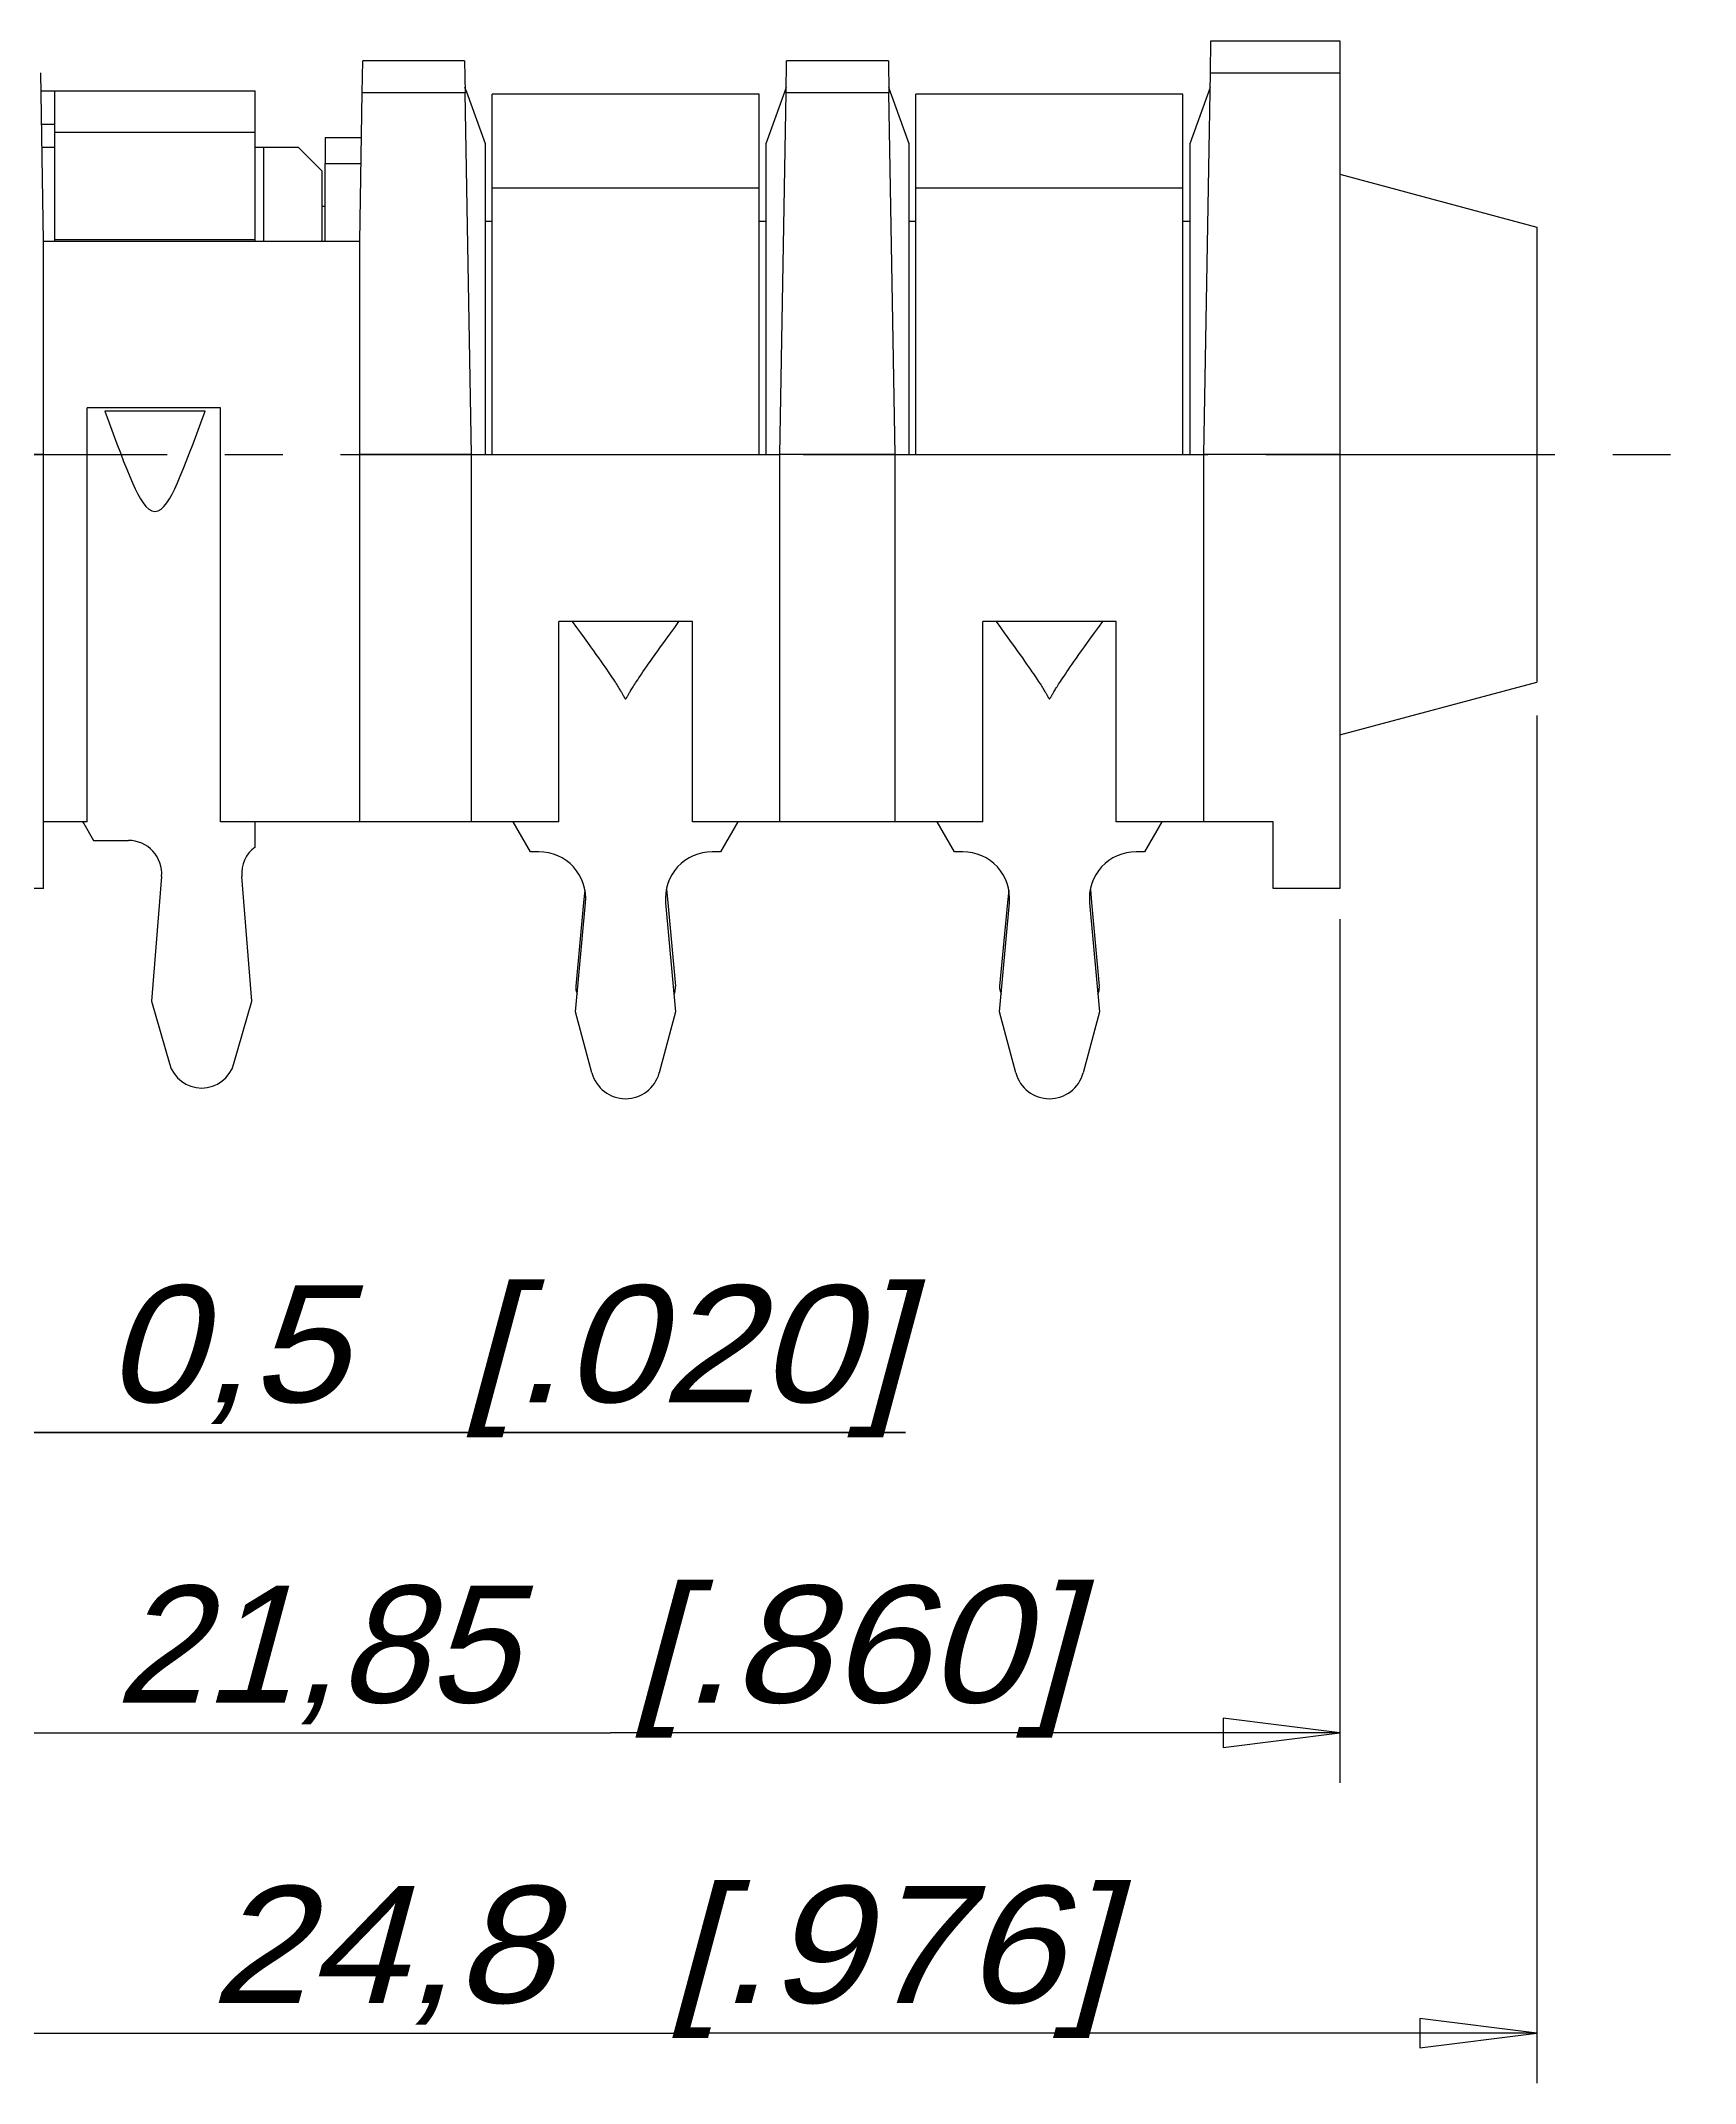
# Model space of a CAD drawing. Extents: x 0 to 420, y 0 to 297.
# Drawn here: x 232.7 to 282.3, y 175.1 to 236.3 of the extents above; entities that cross this region are included whole.
import ezdxf
from ezdxf.enums import TextEntityAlignment as Align

# ---------------------------------------------------------------- set-up
doc = ezdxf.new("R2010")
doc.units = 0
doc.header["$LTSCALE"] = 23.1
doc.linetypes.add('CENTER', pattern=[0.6, 0.375, -0.075, 0.075, -0.075])
doc.layers.get('0').update_dxf_attribs({"linetype": 'CONTINUOUS'})
doc.layers.add('DEFAULT_1', color=7, linetype='CENTER')
doc.layers.add('ZEICHNUNGSBEMAßUNGEN', color=7, linetype='CONTINUOUS')
doc.styles.get("Standard").update_dxf_attribs({"font": 'txt', "width": 0.8})
doc.dimstyles.get("Standard").update_dxf_attribs({"dimtxt": 0.18, "dimasz": 0.18, "dimexe": 0.18, "dimexo": 0.0625, "dimgap": 0.09, "dimtad": 0, "dimtih": 1, "dimtoh": 1, "dimdec": 4, "dimzin": 0, "dimtxsty": 'STANDARD', "dimcen": 0.09, "dimazin": 3, "dimtfac": 1, "dimtdec": 4, "dimtofl": 0, "dimtmove": 0, "dimatfit": 3, "dimtolj": 1, "dimtzin": 0})

# ---------------------------------------------------------------- blocks, each defined once
blk = doc.blocks.new('*D2')
at = {"layer": 'ZEICHNUNGSBEMAßUNGEN', "color": 2, "linetype": 'CONTINUOUS'}
for p, q in [((227.943, 213.288), (227.943, 184.051)), ((271.643, 209.936), (271.643, 184.051)), ((227.943, 185.551), (249.793, 185.551)), ((271.643, 185.551), (249.793, 185.551))]:
    blk.add_line(p, q, dxfattribs=at)
for points in [[(231.443, 185.989), (227.943, 185.551), (231.443, 185.114), (231.443, 185.989)], [(268.143, 185.114), (271.643, 185.551), (268.143, 185.989), (268.143, 185.114)]]:
    blk.add_lwpolyline(points, dxfattribs=at)
at = {"layer": 'ZEICHNUNGSBEMAßUNGEN', "color": 2, "linetype": 'CONTINUOUS', "oblique": 15}
for s, p, p2 in [('21,85', (234.933, 186.457), (246.933, 186.457)), ('[', (250.433, 186.457), (251.933, 186.457)), ('.860', (251.933, 186.457), (262.183, 186.457)), (']', (262.183, 186.457), (263.683, 186.457))]:
    blk.add_text(s, height=3.5, dxfattribs=at).set_placement(p, p2, align=Align.FIT)
blk = doc.blocks.new('*D3')
at = {"layer": 'ZEICHNUNGSBEMAßUNGEN', "color": 2, "linetype": 'CONTINUOUS'}
for p, q in [((277.543, 216.037), (277.543, 175.051)), ((227.943, 213.701), (227.943, 175.051)), ((227.943, 176.551), (252.743, 176.551)), ((277.543, 176.551), (252.743, 176.551))]:
    blk.add_line(p, q, dxfattribs=at)
for points in [[(231.443, 176.989), (227.943, 176.551), (231.443, 176.114), (231.443, 176.989)], [(274.043, 176.114), (277.543, 176.551), (274.043, 176.989), (274.043, 176.114)]]:
    blk.add_lwpolyline(points, dxfattribs=at)
at = {"layer": 'ZEICHNUNGSBEMAßUNGEN', "color": 2, "linetype": 'CONTINUOUS', "oblique": 15}
for s, p, p2 in [('24,8', (237.788, 177.457), (248.038, 177.457)), ('[', (251.538, 177.457), (253.038, 177.457)), ('.976', (253.038, 177.457), (263.288, 177.457)), (']', (263.288, 177.457), (264.788, 177.457))]:
    blk.add_text(s, height=3.5, dxfattribs=at).set_placement(p, p2, align=Align.FIT)
blk = doc.blocks.new('*D8')
at = {"layer": 'ZEICHNUNGSBEMAßUNGEN', "color": 2, "linetype": 'CONTINUOUS'}
for p, q in [((227.943, 220.907), (227.943, 193.051)), ((228.943, 210.175), (228.943, 193.051)), ((227.943, 194.551), (221.943, 194.551)), ((221.943, 194.551), (228.443, 194.551)), ((258.627, 194.551), (228.443, 194.551)), ((228.943, 194.551), (258.627, 194.551))]:
    blk.add_line(p, q, dxfattribs=at)
for points in [[(224.443, 194.114), (227.943, 194.551), (224.443, 194.989), (224.443, 194.114)], [(232.443, 194.989), (228.943, 194.551), (232.443, 194.114), (232.443, 194.989)]]:
    blk.add_lwpolyline(points, dxfattribs=at)
at = {"layer": 'ZEICHNUNGSBEMAßUNGEN', "color": 2, "linetype": 'CONTINUOUS', "oblique": 15}
for s, p, p2 in [('0,5', (234.627, 195.457), (241.877, 195.457)), ('[', (245.377, 195.457), (246.877, 195.457)), ('.020', (246.877, 195.457), (257.127, 195.457)), (']', (257.127, 195.457), (258.627, 195.457))]:
    blk.add_text(s, height=3.5, dxfattribs=at).set_placement(p, p2, align=Align.FIT)

msp = doc.modelspace()

# ---------------------------------------------------------------- linework, layer by layer
at = {"color": 7, "linetype": 'CONTINUOUS'}
for p, q in [((267.76236, 235.29137), (267.77912, 236.25108)), ((267.77912, 236.25108), (271.64267, 236.25108)), ((267.77912, 236.25108), (271.64267, 236.25108)), ((271.64267, 236.25108), (271.64267, 235.29137)), ((242.35545, 234.69137), (242.3722, 235.65108)), ((245.4167, 235.65108), (242.3722, 235.65108)), ((245.4167, 235.65108), (245.43345, 234.69137)), ((255.05189, 234.69137), (255.06864, 235.65108)), ((258.1167, 235.65108), (255.06864, 235.65108)), ((258.1167, 235.65108), (258.13345, 234.69137)), ((232.8074, 230.25108), (232.71942, 235.29137)), ((267.56267, 223.85108), (267.76236, 235.29137)), ((271.64267, 235.29137), (271.64267, 223.85108)), ((242.27794, 230.25108), (242.35545, 234.69137)), ((245.48232, 234.70915), (245.43067, 234.85108)), ((245.62267, 223.85108), (245.43345, 234.69137)), ((246.04267, 233.16961), (245.48232, 234.70915)), ((254.24267, 234.65108), (246.24267, 234.65108)), ((246.24267, 233.73097), (246.24267, 234.65102)), ((254.24267, 233.73097), (254.24267, 234.65102)), ((255.00302, 234.70915), (254.44267, 233.16961)), ((254.86267, 223.85108), (255.05189, 234.69137)), ((255.05468, 234.85108), (255.00302, 234.70915)), ((258.18232, 234.70915), (258.13067, 234.85108)), ((258.32267, 223.85108), (258.13345, 234.69137)), ((258.74267, 233.16961), (258.18232, 234.70915)), ((266.94267, 234.65108), (258.94267, 234.65108)), ((258.94267, 233.73097), (258.94267, 234.65102)), ((266.94267, 233.73097), (266.94267, 234.65102)), ((267.75468, 234.85108), (267.14267, 233.16961)), ((232.74631, 233.75108), (233.14267, 233.75108)), ((241.24267, 233.35108), (241.24267, 232.57805)), ((241.24267, 233.35108), (242.33205, 233.35108)), ((246.24267, 233.6321), (246.24267, 233.73097)), ((246.24267, 232.55534), (246.24267, 233.6321)), ((254.24267, 233.6321), (254.24267, 233.73097)), ((254.24267, 232.55534), (254.24267, 233.6321)), ((258.94267, 233.6321), (258.94267, 233.73097)), ((258.94267, 232.55534), (258.94267, 233.6321)), ((266.94267, 233.6321), (266.94267, 233.73097)), ((266.94267, 232.55534), (266.94267, 233.6321)), ((233.14267, 233.05108), (232.75853, 233.05108)), ((239.4074, 233.05108), (239.14267, 233.05108)), ((240.44267, 233.05108), (239.4074, 233.05108)), ((239.4074, 230.25108), (239.4074, 233.05108)), ((241.14267, 232.35108), (240.44267, 233.05108)), ((241.24267, 230.25108), (241.24267, 232.57805)), ((241.24267, 232.57805), (242.31856, 232.57805)), ((246.04267, 223.85108), (246.04267, 233.16961)), ((254.44267, 233.16961), (254.44267, 223.85108)), ((258.74267, 223.85108), (258.74267, 233.16961)), ((267.14267, 233.16961), (267.14267, 223.85108)), ((241.14267, 232.35108), (241.14267, 230.25108)), ((246.24267, 231.85108), (246.24267, 232.55534)), ((254.24267, 231.85108), (254.24267, 232.55534)), ((258.94267, 231.85108), (258.94267, 232.55534)), ((266.94267, 231.85108), (266.94267, 232.55534)), ((271.64267, 232.25108), (277.54267, 230.67018)), ((271.64267, 232.25108), (277.54267, 230.67018)), ((246.24267, 223.85108), (246.24267, 231.85108)), ((254.24267, 223.85108), (254.24267, 231.85108)), ((258.94267, 223.85108), (258.94267, 231.85108)), ((266.94267, 223.85108), (266.94267, 231.85108)), ((241.14267, 231.30108), (241.24267, 231.30108)), ((241.14267, 231.30108), (241.24267, 231.30108)), ((246.04267, 230.85108), (246.24267, 230.85108)), ((254.24267, 230.85108), (254.44267, 230.85108)), ((258.74267, 230.85108), (258.94267, 230.85108)), ((266.94267, 230.85108), (267.14267, 230.85108)), ((232.8074, 223.85108), (232.8074, 230.25108)), ((232.8074, 230.25108), (242.27794, 230.25108)), ((242.27794, 223.85108), (242.27794, 230.25108)), ((277.54267, 230.67018), (277.54267, 217.03198)), ((234.1074, 212.85108), (234.1074, 225.25108)), ((238.1074, 225.25108), (234.1074, 225.25108)), ((238.1074, 212.85108), (238.1074, 225.25108)), ((237.64267, 225.15108), (234.64267, 225.15108)), ((232.8074, 223.85108), (228.94267, 223.85108)), ((232.8074, 210.85108), (232.8074, 223.85108)), ((242.27794, 212.85108), (242.27794, 223.85108)), ((245.62267, 223.85108), (242.27794, 223.85108)), ((245.62267, 212.85108), (245.62267, 223.85108)), ((245.62267, 223.85108), (254.86267, 223.85108)), ((254.86267, 212.85108), (254.86267, 223.85108)), ((258.32267, 223.85108), (254.86267, 223.85108)), ((258.32267, 212.85108), (258.32267, 223.85108)), ((258.32267, 223.85108), (267.56267, 223.85108)), ((267.56267, 212.85108), (267.56267, 223.85108)), ((271.64267, 223.85108), (267.56267, 223.85108)), ((271.64267, 223.85108), (271.64267, 210.85108)), ((248.24267, 212.85108), (248.24267, 218.85108)), ((252.24267, 218.85108), (248.24267, 218.85108)), ((252.24267, 212.85108), (252.24267, 218.85108)), ((260.94267, 212.85108), (260.94267, 218.85108)), ((264.94267, 218.85108), (260.94267, 218.85108)), ((264.94267, 212.85108), (264.94267, 218.85108)), ((271.64267, 215.45108), (277.54267, 217.03198)), ((271.64267, 215.45108), (277.54267, 217.03198)), ((234.1074, 212.85108), (232.8074, 212.85108)), ((242.27794, 212.85108), (238.1074, 212.85108)), ((245.62267, 212.85108), (242.27794, 212.85108)), ((248.24267, 212.85108), (245.62267, 212.85108)), ((247.39737, 211.95108), (246.87776, 212.85108)), ((254.86267, 212.85108), (252.24267, 212.85108)), ((253.60759, 212.85108), (253.08797, 211.95108)), ((258.32267, 212.85108), (254.86267, 212.85108)), ((260.94267, 212.85108), (258.32267, 212.85108)), ((260.09737, 211.95108), (259.57776, 212.85108)), ((267.56267, 212.85108), (264.94267, 212.85108)), ((266.30759, 212.85108), (265.78797, 211.95108)), ((269.64267, 212.85108), (267.56267, 212.85108)), ((269.64267, 210.85108), (269.64267, 212.85108)), ((247.64852, 211.95108), (247.39737, 211.95108)), ((253.08797, 211.95108), (252.83683, 211.95108)), ((260.34852, 211.95108), (260.09737, 211.95108)), ((265.78797, 211.95108), (265.53683, 211.95108)), ((232.8074, 210.85108), (228.94267, 210.85108)), ((249.02084, 210.80195), (248.98565, 210.42864)), ((251.47021, 210.82295), (251.50632, 210.42909)), ((261.72084, 210.80195), (261.68565, 210.42864)), ((264.17021, 210.82295), (264.20632, 210.42909)), ((271.64267, 210.85108), (269.64267, 210.85108)), ((248.74267, 207.15108), (249.04267, 210.42326)), ((248.98565, 210.42864), (248.74972, 207.92587)), ((251.44267, 210.42326), (251.74267, 207.15108)), ((251.50632, 210.42909), (251.73586, 207.92536)), ((261.44267, 207.15108), (261.74267, 210.42326)), ((261.68565, 210.42864), (261.44972, 207.92587)), ((264.14267, 210.42326), (264.44267, 207.15108)), ((264.20632, 210.42909), (264.43586, 207.92536)), ((248.76324, 207.77883), (248.79121, 207.68053)), ((251.72225, 207.77934), (251.69413, 207.68053)), ((261.46324, 207.77883), (261.49121, 207.68053)), ((264.42225, 207.77934), (264.39413, 207.68053)), ((249.23469, 205.32357), (248.74267, 207.15108)), ((251.74267, 207.15108), (251.25065, 205.32357)), ((261.93469, 205.32357), (261.44267, 207.15108)), ((264.44267, 207.15108), (263.95065, 205.32357))]:
    msp.add_line(p, q, dxfattribs=at)
at = {"color": 9, "linetype": 'CONTINUOUS'}
for p, q in [((267.76236, 235.29137), (271.64267, 235.29137)), ((245.43345, 234.69137), (242.35545, 234.69137)), ((258.13345, 234.69137), (255.05189, 234.69137)), ((233.14267, 233.51155), (239.14267, 233.51155)), ((246.24267, 231.85108), (254.24267, 231.85108)), ((258.94267, 231.85108), (266.94267, 231.85108)), ((233.14267, 230.29837), (239.14267, 230.29837))]:
    msp.add_line(p, q, dxfattribs=at)
at = {"color": 3, "linetype": 'CONTINUOUS'}
for p, q in [((232.72886, 234.75108), (233.14267, 234.75108)), ((233.14267, 233.75108), (233.14267, 234.75108)), ((233.14267, 234.75108), (239.14267, 234.75108)), ((239.14267, 233.75108), (239.14267, 234.75108)), ((233.14267, 233.51155), (233.14267, 233.75108)), ((233.14267, 230.29837), (233.14267, 233.51155)), ((239.14267, 233.51155), (239.14267, 233.75108)), ((239.14267, 230.29837), (239.14267, 233.51155)), ((233.14267, 230.25108), (233.14267, 230.29837)), ((239.14267, 230.25108), (239.14267, 230.29837)), ((233.97406, 212.85108), (234.00739, 212.79334)), ((234.00739, 212.79334), (234.29737, 212.29108)), ((239.14267, 212.09347), (239.14267, 212.85108)), ((234.29737, 212.29108), (235.34587, 212.29108)), ((236.34267, 211.21112), (236.04267, 207.47108)), ((239.04267, 207.47108), (238.74267, 211.21112)), ((236.04267, 207.47108), (236.57463, 205.60205)), ((238.51072, 205.60205), (239.04267, 207.47108))]:
    msp.add_line(p, q, dxfattribs=at)
msp.add_lwpolyline([(234.64267, 225.15108), (234.77023, 224.79964), (234.88935, 224.47534), (235.00083, 224.17632), (235.10542, 223.90085), (235.2039, 223.64738), (235.29704, 223.41452), (235.38559, 223.20113), (235.47037, 223.00631), (235.55224, 222.82935), (235.63221, 222.66989), (235.71148, 222.52793), (235.79151, 222.40412), (235.87402, 222.30021), (235.96064, 222.2197), (236.05129, 222.16836), (236.1427, 222.15108), (236.2344, 222.16849), (236.32526, 222.22012), (236.41194, 222.30089), (236.49445, 222.40499), (236.57446, 222.52892), (236.6537, 222.67095), (236.73363, 222.83045), (236.81546, 223.00739), (236.90019, 223.20218), (236.9887, 223.41549), (237.08179, 223.64825), (237.18021, 223.9016), (237.28474, 224.17692), (237.39615, 224.47577), (237.51519, 224.79986), (237.64267, 225.15108)], dxfattribs=at)
at = {"color": 7, "linetype": 'CONTINUOUS'}
for points in [[(248.64267, 218.85108), (248.77058, 218.67525), (248.88866, 218.51251), (248.9977, 218.36182), (249.09838, 218.22226), (249.19132, 218.09298), (249.2771, 217.97322), (249.35625, 217.86225), (249.42927, 217.75942), (249.49662, 217.66411), (249.55871, 217.57577), (249.61594, 217.49387), (249.66868, 217.41794), (249.71728, 217.3475), (249.76205, 217.28213), (249.80328, 217.22147), (249.84119, 217.16524), (249.87599, 217.11316), (249.90792, 217.06494), (249.93722, 217.02027), (249.96415, 216.97878), (249.98897, 216.94015), (250.01192, 216.90402), (250.03325, 216.87006), (250.0531, 216.83807), (250.07142, 216.80818), (250.08815, 216.78053), (250.10338, 216.75505), (250.11723, 216.73157), (250.12984, 216.70994), (250.14134, 216.68998), (250.15186, 216.67155), (250.16151, 216.65447), (250.17046, 216.63851), (250.17886, 216.62347), (250.18665, 216.6095), (250.19385, 216.59665), (250.20051, 216.58488), (250.20678, 216.57406), (250.21281, 216.56407), (250.21876, 216.55483), (250.22487, 216.5464), (250.23155, 216.53911), (250.23975, 216.53426), (250.24906, 216.53566), (250.25666, 216.54194), (250.26332, 216.55016), (250.26995, 216.55995), (250.27696, 216.57136), (250.28432, 216.58399), (250.29184, 216.59725), (250.29985, 216.61157), (250.30848, 216.62704), (250.31778, 216.64368), (250.32781, 216.66152), (250.33867, 216.68065), (250.35046, 216.70122), (250.36331, 216.72336), (250.37733, 216.74722), (250.39265, 216.77295), (250.40934, 216.80064), (250.42749, 216.83034), (250.44714, 216.8621), (250.46837, 216.896), (250.49132, 216.93222), (250.51622, 216.97107), (250.54328, 217.01282), (250.57272, 217.05779), (250.60479, 217.10629), (250.63971, 217.1586), (250.67772, 217.21504), (250.71906, 217.27592), (250.76397, 217.34153), (250.81273, 217.41225), (250.86565, 217.48849), (250.92309, 217.57071), (250.98541, 217.6594), (251.05301, 217.75508), (251.1263, 217.85832), (251.20575, 217.96972), (251.29186, 218.08996), (251.38516, 218.21975), (251.48623, 218.35987), (251.5957, 218.51116), (251.71425, 218.67454), (251.84267, 218.85108)], [(261.34267, 218.85108), (261.47058, 218.67525), (261.58866, 218.51251), (261.6977, 218.36182), (261.79838, 218.22226), (261.89132, 218.09298), (261.9771, 217.97322), (262.05625, 217.86225), (262.12927, 217.75942), (262.19662, 217.66411), (262.25871, 217.57577), (262.31594, 217.49387), (262.36868, 217.41794), (262.41728, 217.3475), (262.46205, 217.28213), (262.50328, 217.22147), (262.54119, 217.16524), (262.57599, 217.11316), (262.60792, 217.06494), (262.63722, 217.02027), (262.66415, 216.97878), (262.68897, 216.94015), (262.71192, 216.90402), (262.73325, 216.87006), (262.7531, 216.83807), (262.77142, 216.80818), (262.78815, 216.78053), (262.80338, 216.75505), (262.81723, 216.73157), (262.82984, 216.70994), (262.84134, 216.68998), (262.85186, 216.67155), (262.86151, 216.65447), (262.87046, 216.63851), (262.87886, 216.62347), (262.88665, 216.6095), (262.89385, 216.59665), (262.90051, 216.58488), (262.90678, 216.57406), (262.91281, 216.56407), (262.91876, 216.55483), (262.92487, 216.5464), (262.93155, 216.53911), (262.93975, 216.53426), (262.94906, 216.53566), (262.95666, 216.54194), (262.96332, 216.55016), (262.96995, 216.55995), (262.97696, 216.57136), (262.98432, 216.58399), (262.99184, 216.59725), (262.99985, 216.61157), (263.00848, 216.62704), (263.01778, 216.64368), (263.02781, 216.66152), (263.03867, 216.68065), (263.05046, 216.70122), (263.06331, 216.72336), (263.07733, 216.74722), (263.09265, 216.77295), (263.10934, 216.80064), (263.12749, 216.83034), (263.14714, 216.8621), (263.16837, 216.896), (263.19132, 216.93222), (263.21622, 216.97107), (263.24328, 217.01282), (263.27272, 217.05779), (263.30479, 217.10629), (263.33971, 217.1586), (263.37772, 217.21504), (263.41906, 217.27592), (263.46397, 217.34153), (263.51273, 217.41225), (263.56565, 217.48849), (263.62309, 217.57071), (263.68541, 217.6594), (263.75301, 217.75508), (263.8263, 217.85832), (263.90575, 217.96972), (263.99186, 218.08996), (264.08516, 218.21975), (264.18623, 218.35987), (264.2957, 218.51116), (264.41425, 218.67454), (264.54267, 218.85108)]]:
    msp.add_lwpolyline(points, dxfattribs=at)
at = {"color": 3, "linetype": 'CONTINUOUS'}
for centre, radius, start, end in [((235.34587, 211.29108), 1, 355.4139546, 90), ((239.73947, 211.29108), 1, 126.6409411, 184.5860454), ((237.54267, 205.87757), 1.00649, 195.8871685, 344.1128315)]:
    msp.add_arc(centre, radius, start, end, dxfattribs=at)
at = {"color": 7, "linetype": 'CONTINUOUS'}
for centre, radius, start, end in [((247.64852, 210.55108), 1.4, 354.7616549, 90), ((252.83683, 210.55108), 1.4, 90, 185.2383451), ((260.34852, 210.55108), 1.4, 354.7616549, 90), ((265.53683, 210.55108), 1.4, 90, 185.2383451), ((249.14796, 207.88833), 0.4, 174.6149434, 195.8871685), ((251.33753, 207.88884), 0.4, 344.1128315, 5.2383451), ((261.84796, 207.88833), 0.4, 174.6149434, 195.8871685), ((264.03753, 207.88884), 0.4, 344.1128315, 5.2383451), ((250.24267, 205.59495), 1.04387, 195.0684882, 344.9315118), ((262.94267, 205.59495), 1.04387, 195.0684882, 344.9315118)]:
    msp.add_arc(centre, radius, start, end, dxfattribs=at)
at = {"layer": 'DEFAULT_1', "color": 2, "linetype": 'CENTER'}
msp.add_line((227.84267, 223.85108), (282.28663, 223.85108), dxfattribs=at)

# ---------------------------------------------------------------- dimensions: what is measured, and where the dimension line sits
at = {"layer": 'ZEICHNUNGSBEMAßUNGEN', "color": 2, "linetype": 'CONTINUOUS'}
for base, p1, p2, picture, middle in [((228.94267, 194.55108), (227.94267, 220.90716), (228.94267, 210.17482), '*D8', (246.62697, 197.20694)), ((277.54267, 176.55108), (227.94267, 213.70135), (277.54267, 216.03653), '*D3', (251.2884, 179.20694)), ((271.64267, 185.55108), (227.94267, 213.28759), (271.64267, 209.93603), '*D2', (249.30767, 188.20694))]:
    dim = msp.add_linear_dim(base=base, p1=p1, p2=p2, dimstyle='Standard', dxfattribs=at)
    dim.commit()
    dim.dimension.update_dxf_attribs({"geometry": picture, "text_midpoint": middle})

doc.saveas('drawing.dxf')
